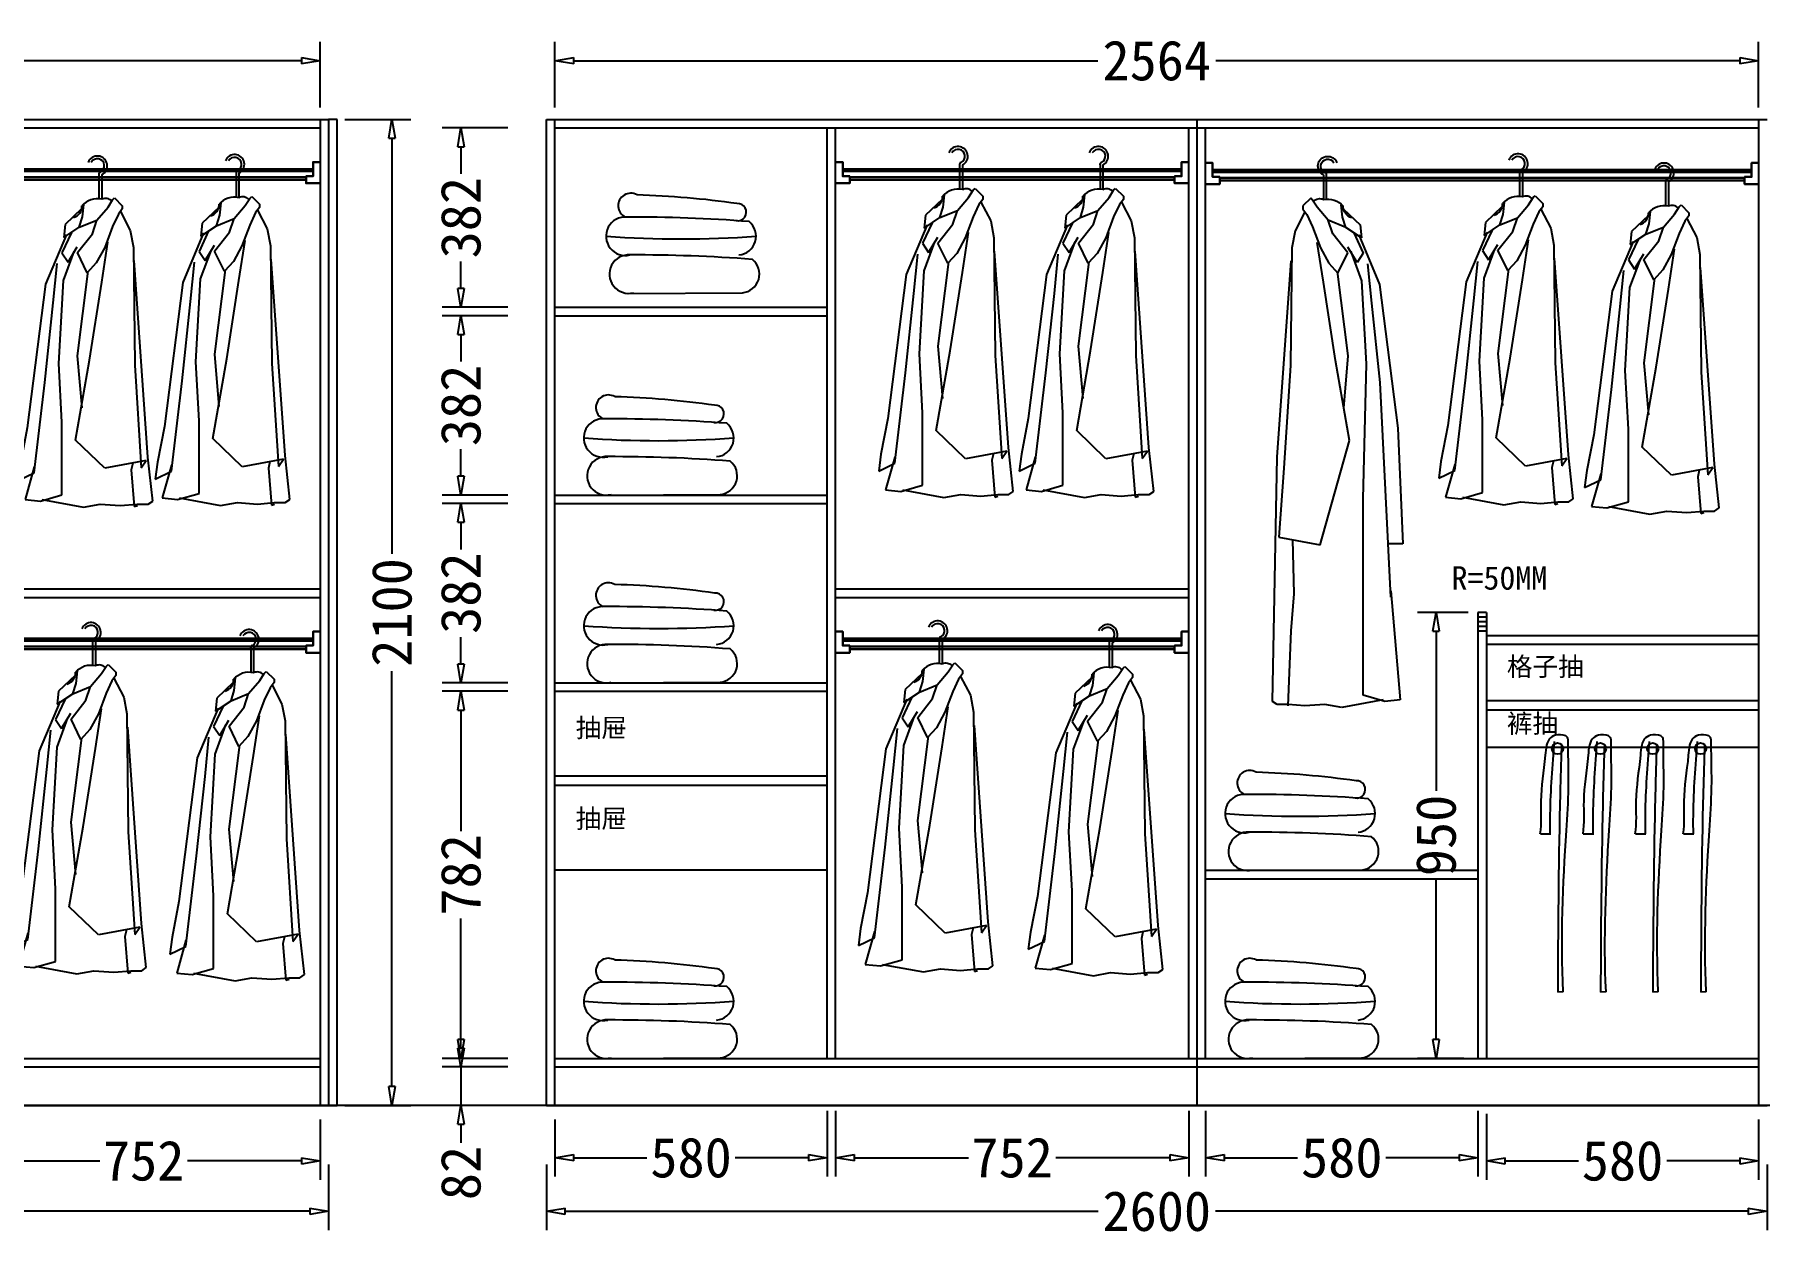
# Model space of a CAD drawing. Header units: millimetres. Extents: x 304407 to 361076, y -1262425 to -1203358.
# Drawn here: x 333743 to 337418, y -1242482 to -1239920 of the extents above; entities that cross this region are included whole.
import ezdxf

# ---------------------------------------------------------------- set-up
doc = ezdxf.new("R2010")
doc.units = ezdxf.units.MM
doc.header["$LTSCALE"] = 20
doc.layers.get('Defpoints').update_dxf_attribs({"color": 250})
for name, color, linetype in [('4', 1, 'Continuous'), ('6', 6, 'Continuous'), ('8', 8, 'Continuous'), ('LAYER10', 11, 'Continuous'), ('LAYER8', 11, 'Continuous'), ('图层3', 4, 'Continuous'), ('墙体', 40, 'Continuous')]:
    doc.layers.add(name, color=color, linetype=linetype)
doc.styles.get("Standard").update_dxf_attribs({"font": 'SimSun.ttf', "height": 85})
doc.styles.add('text', font='SimSun.ttf', dxfattribs={"height": 85})
doc.dimstyles.new('周文晶', dxfattribs={"dimtxt": 70, "dimasz": 40, "dimexe": 40, "dimexo": 30, "dimgap": 10, "dimtad": 0, "dimdec": 0, "dimtxsty": 'Standard', "dimblk": 'CLOSEDBLANK', "dimcen": 200, "dimclrd": 256, "dimclre": 256, "dimadec": 0, "dimazin": 0, "dimtfac": 1, "dimtdec": 0, "dimtmove": 0, "dimatfit": 3, "dimldrblk": 'CLOSEDBLANK', "dimfxl": 100, "dimfxlon": 1, "dimarcsym": 0})

# ---------------------------------------------------------------- blocks, each defined once
blk = doc.blocks.new('_ClosedBlank')
at = {"color": 0, "linetype": 'ByBlock', "lineweight": -2}
for p, q in [((-1, 0.167), (0, 0)), ((-1, 0.167), (-1, -0.167)), ((0, 0), (-1, -0.167))]:
    blk.add_line(p, q, dxfattribs=at)
blk = doc.blocks.new('*D1699')
at = {"lineweight": -2, "transparency": 16777216}
for p, q in [((334851.9, -1242230.9), (334851.9, -1242352.5)), ((335431.9, -1242212.5), (335431.9, -1242352.5)), ((334891.9, -1242312.5), (335047.9, -1242312.5)), ((335391.9, -1242312.5), (335236, -1242312.5))]:
    blk.add_line(p, q, dxfattribs=at)
at = {"layer": 'Defpoints', "color": 0, "transparency": 16777216}
for p in [(335431.9, -1242100.9), (334851.9, -1242200.9), (335431.9, -1242312.5)]:
    blk.add_point(p, dxfattribs=at)
at = {"lineweight": -2, "transparency": 16777216, "xscale": 40, "yscale": 40, "zscale": 40, "rotation": 180}
blk.add_blockref('_ClosedBlank', (334851.9, -1242312.5), dxfattribs=at)
at = {"lineweight": -2, "transparency": 16777216, "xscale": 40, "yscale": 40, "zscale": 40}
blk.add_blockref('_ClosedBlank', (335431.9, -1242312.5), dxfattribs=at)
at = {"color": 0, "transparency": 16777216, "insert": (335141.9, -1242312.5), "char_height": 85, "attachment_point": 5}
blk.add_mtext('580', dxfattribs=at)
blk = doc.blocks.new('*D1700')
at = {"lineweight": -2, "transparency": 16777216}
for p, q in [((336237.9, -1242212.5), (336237.9, -1242352.5)), ((336817.9, -1242212.5), (336817.9, -1242352.5)), ((336277.9, -1242312.5), (336433.9, -1242312.5)), ((336777.9, -1242312.5), (336622, -1242312.5))]:
    blk.add_line(p, q, dxfattribs=at)
at = {"layer": 'Defpoints', "color": 0, "transparency": 16777216}
for p in [(336237.9, -1240118.9), (336817.9, -1242100.9), (336817.9, -1242312.5)]:
    blk.add_point(p, dxfattribs=at)
at = {"lineweight": -2, "transparency": 16777216, "xscale": 40, "yscale": 40, "zscale": 40, "rotation": 180}
blk.add_blockref('_ClosedBlank', (336237.9, -1242312.5), dxfattribs=at)
at = {"lineweight": -2, "transparency": 16777216, "xscale": 40, "yscale": 40, "zscale": 40}
blk.add_blockref('_ClosedBlank', (336817.9, -1242312.5), dxfattribs=at)
at = {"color": 0, "transparency": 16777216, "insert": (336527.9, -1242312.5), "char_height": 85, "attachment_point": 5}
blk.add_mtext('580', dxfattribs=at)
blk = doc.blocks.new('*D1701')
at = {"lineweight": -2, "transparency": 16777216}
for p, q in [((334851.9, -1240075.6), (334851.9, -1239935.6)), ((337415.9, -1240075.6), (337415.9, -1239935.6)), ((334891.9, -1239975.6), (336008.2, -1239975.6)), ((337375.9, -1239975.6), (336259.6, -1239975.6))]:
    blk.add_line(p, q, dxfattribs=at)
at = {"layer": 'Defpoints', "color": 0, "transparency": 16777216}
for p in [(337415.9, -1239975.6), (334851.9, -1240118.9), (337415.9, -1240118.9)]:
    blk.add_point(p, dxfattribs=at)
at = {"lineweight": -2, "transparency": 16777216, "xscale": 40, "yscale": 40, "zscale": 40, "rotation": 180}
blk.add_blockref('_ClosedBlank', (334851.9, -1239975.6), dxfattribs=at)
at = {"lineweight": -2, "transparency": 16777216, "xscale": 40, "yscale": 40, "zscale": 40}
blk.add_blockref('_ClosedBlank', (337415.9, -1239975.6), dxfattribs=at)
at = {"color": 0, "transparency": 16777216, "insert": (336133.9, -1239975.6), "char_height": 85, "attachment_point": 5}
blk.add_mtext('2564', dxfattribs=at)
blk = doc.blocks.new('*D1702')
at = {"lineweight": -2, "transparency": 16777216}
for p, q in [((334833.9, -1242326.6), (334833.9, -1242466.6)), ((337433.9, -1242326.6), (337433.9, -1242466.6)), ((334873.9, -1242426.6), (336009.2, -1242426.6)), ((337393.9, -1242426.6), (336258.7, -1242426.6))]:
    blk.add_line(p, q, dxfattribs=at)
at = {"layer": 'Defpoints', "color": 0, "transparency": 16777216}
for p in [(334833.9, -1242200.9), (337433.9, -1242200.9), (337433.9, -1242426.6)]:
    blk.add_point(p, dxfattribs=at)
at = {"lineweight": -2, "transparency": 16777216, "xscale": 40, "yscale": 40, "zscale": 40, "rotation": 180}
blk.add_blockref('_ClosedBlank', (334833.9, -1242426.6), dxfattribs=at)
at = {"lineweight": -2, "transparency": 16777216, "xscale": 40, "yscale": 40, "zscale": 40}
blk.add_blockref('_ClosedBlank', (337433.9, -1242426.6), dxfattribs=at)
at = {"color": 0, "transparency": 16777216, "insert": (336133.9, -1242426.6), "char_height": 85, "attachment_point": 5}
blk.add_mtext('2600', dxfattribs=at)
blk = doc.blocks.new('*D1704')
at = {"lineweight": -2, "transparency": 16777216}
for p, q in [((336796.9, -1241150.9), (336688.9, -1241150.9)), ((336728.9, -1241190.9), (336728.9, -1241530.9)), ((336728.9, -1242060.9), (336728.9, -1241720.9)), ((336787.9, -1242100.9), (336688.9, -1242100.9))]:
    blk.add_line(p, q, dxfattribs=at)
at = {"layer": 'Defpoints', "color": 0, "transparency": 16777216}
for p in [(336826.9, -1241150.9), (336728.9, -1242100.9), (336817.9, -1242100.9)]:
    blk.add_point(p, dxfattribs=at)
at = {"lineweight": -2, "transparency": 16777216, "xscale": 40, "yscale": 40, "zscale": 40}
for p, rotation in [((336728.9, -1241150.9), 90), ((336728.9, -1242100.9), 270)]:
    blk.add_blockref('_ClosedBlank', p, dxfattribs=dict(at, rotation=rotation))
at = {"color": 0, "transparency": 16777216, "insert": (336728.9, -1241625.9), "char_height": 85, "attachment_point": 5, "rotation": 90}
blk.add_mtext('950', dxfattribs=at)
blk = doc.blocks.new('*D1705')
at = {"lineweight": -2, "transparency": 16777216}
for p, q in [((336835.9, -1242219.2), (336835.9, -1242359.2)), ((337415.9, -1242230.9), (337415.9, -1242359.2)), ((336875.9, -1242319.2), (337031.9, -1242319.2)), ((337375.9, -1242319.2), (337220, -1242319.2))]:
    blk.add_line(p, q, dxfattribs=at)
at = {"layer": 'Defpoints', "color": 0, "transparency": 16777216}
for p in [(336835.9, -1242100.9), (337415.9, -1242200.9), (337415.9, -1242319.2)]:
    blk.add_point(p, dxfattribs=at)
at = {"lineweight": -2, "transparency": 16777216, "xscale": 40, "yscale": 40, "zscale": 40, "rotation": 180}
blk.add_blockref('_ClosedBlank', (336835.9, -1242319.2), dxfattribs=at)
at = {"lineweight": -2, "transparency": 16777216, "xscale": 40, "yscale": 40, "zscale": 40}
blk.add_blockref('_ClosedBlank', (337415.9, -1242319.2), dxfattribs=at)
at = {"color": 0, "transparency": 16777216, "insert": (337125.9, -1242319.2), "char_height": 85, "attachment_point": 5}
blk.add_mtext('580', dxfattribs=at)
blk = doc.blocks.new('*D1706')
at = {"lineweight": -2, "transparency": 16777216}
for p, q in [((334651.7, -1242078.9), (334651.7, -1242038.9)), ((334751.7, -1242118.9), (334611.7, -1242118.9)), ((334651.7, -1242118.9), (334651.7, -1242200.9)), ((334751.7, -1242200.9), (334611.7, -1242200.9)), ((334651.7, -1242240.9), (334651.7, -1242280.9))]:
    blk.add_line(p, q, dxfattribs=at)
at = {"layer": 'Defpoints', "color": 0, "transparency": 16777216}
for p in [(334651.7, -1242118.9), (334851.9, -1242118.9), (334833.9, -1242200.9)]:
    blk.add_point(p, dxfattribs=at)
at = {"lineweight": -2, "transparency": 16777216, "xscale": 40, "yscale": 40, "zscale": 40}
for p, rotation in [((334651.7, -1242118.9), 270), ((334651.7, -1242200.9), 90)]:
    blk.add_blockref('_ClosedBlank', p, dxfattribs=dict(at, rotation=rotation))
at = {"color": 0, "transparency": 16777216, "insert": (334651.7, -1242345), "char_height": 85, "attachment_point": 5, "rotation": 90}
blk.add_mtext('82', dxfattribs=at)
blk = doc.blocks.new('*D1707')
at = {"lineweight": -2, "transparency": 16777216}
for p, q in [((334751.7, -1241318.9), (334611.7, -1241318.9)), ((334651.7, -1241358.9), (334651.7, -1241616.8)), ((334651.7, -1242060.9), (334651.7, -1241803.1)), ((334751.7, -1242100.9), (334611.7, -1242100.9))]:
    blk.add_line(p, q, dxfattribs=at)
at = {"layer": 'Defpoints', "color": 0, "transparency": 16777216}
for p in [(334651.7, -1241318.9), (334851.9, -1241318.9), (334851.9, -1242100.9)]:
    blk.add_point(p, dxfattribs=at)
at = {"lineweight": -2, "transparency": 16777216, "xscale": 40, "yscale": 40, "zscale": 40}
for p, rotation in [((334651.7, -1241318.9), 90), ((334651.7, -1242100.9), 270)]:
    blk.add_blockref('_ClosedBlank', p, dxfattribs=dict(at, rotation=rotation))
at = {"color": 0, "transparency": 16777216, "insert": (334651.7, -1241709.9), "char_height": 85, "attachment_point": 5, "rotation": 90}
blk.add_mtext('782', dxfattribs=at)
blk = doc.blocks.new('*D1708')
at = {"lineweight": -2, "transparency": 16777216}
for p, q in [((334751.7, -1240918.9), (334611.7, -1240918.9)), ((334651.7, -1240958.9), (334651.7, -1241016.6)), ((334651.7, -1241260.9), (334651.7, -1241203.3)), ((334751.7, -1241300.9), (334611.7, -1241300.9))]:
    blk.add_line(p, q, dxfattribs=at)
at = {"layer": 'Defpoints', "color": 0, "transparency": 16777216}
for p in [(334651.7, -1240918.9), (334851.9, -1240918.9), (334851.9, -1241300.9)]:
    blk.add_point(p, dxfattribs=at)
at = {"lineweight": -2, "transparency": 16777216, "xscale": 40, "yscale": 40, "zscale": 40}
for p, rotation in [((334651.7, -1240918.9), 90), ((334651.7, -1241300.9), 270)]:
    blk.add_blockref('_ClosedBlank', p, dxfattribs=dict(at, rotation=rotation))
at = {"color": 0, "transparency": 16777216, "insert": (334651.7, -1241109.9), "char_height": 85, "attachment_point": 5, "rotation": 90}
blk.add_mtext('382', dxfattribs=at)
blk = doc.blocks.new('*D1709')
at = {"lineweight": -2, "transparency": 16777216}
for p, q in [((334751.7, -1240518.9), (334611.7, -1240518.9)), ((334651.7, -1240558.9), (334651.7, -1240616.6)), ((334651.7, -1240860.9), (334651.7, -1240803.3)), ((334751.7, -1240900.9), (334611.7, -1240900.9))]:
    blk.add_line(p, q, dxfattribs=at)
at = {"layer": 'Defpoints', "color": 0, "transparency": 16777216}
for p in [(334651.7, -1240518.9), (334851.9, -1240518.9), (334851.9, -1240900.9)]:
    blk.add_point(p, dxfattribs=at)
at = {"lineweight": -2, "transparency": 16777216, "xscale": 40, "yscale": 40, "zscale": 40}
for p, rotation in [((334651.7, -1240518.9), 90), ((334651.7, -1240900.9), 270)]:
    blk.add_blockref('_ClosedBlank', p, dxfattribs=dict(at, rotation=rotation))
at = {"color": 0, "transparency": 16777216, "insert": (334651.7, -1240709.9), "char_height": 85, "attachment_point": 5, "rotation": 90}
blk.add_mtext('382', dxfattribs=at)
blk = doc.blocks.new('*D1710')
at = {"lineweight": -2, "transparency": 16777216}
for p, q in [((334751.7, -1240118.9), (334611.7, -1240118.9)), ((334651.7, -1240158.9), (334651.7, -1240216.6)), ((334651.7, -1240460.9), (334651.7, -1240403.3)), ((334751.7, -1240500.9), (334611.7, -1240500.9))]:
    blk.add_line(p, q, dxfattribs=at)
at = {"layer": 'Defpoints', "color": 0, "transparency": 16777216}
for p in [(334651.7, -1240118.9), (334851.9, -1240118.9), (334851.9, -1240500.9)]:
    blk.add_point(p, dxfattribs=at)
at = {"lineweight": -2, "transparency": 16777216, "xscale": 40, "yscale": 40, "zscale": 40}
for p, rotation in [((334651.7, -1240118.9), 90), ((334651.7, -1240500.9), 270)]:
    blk.add_blockref('_ClosedBlank', p, dxfattribs=dict(at, rotation=rotation))
at = {"color": 0, "transparency": 16777216, "insert": (334651.7, -1240309.9), "char_height": 85, "attachment_point": 5, "rotation": 90}
blk.add_mtext('382', dxfattribs=at)
blk = doc.blocks.new('*D1711')
at = {"lineweight": -2, "transparency": 16777216}
for p, q in [((335449.9, -1242212.5), (335449.9, -1242352.5)), ((336201.9, -1242212.5), (336201.9, -1242352.5)), ((335489.9, -1242312.5), (335732.8, -1242312.5)), ((336161.9, -1242312.5), (335919, -1242312.5))]:
    blk.add_line(p, q, dxfattribs=at)
at = {"layer": 'Defpoints', "color": 0, "transparency": 16777216}
for p in [(335449.9, -1242100.9), (336201.9, -1242100.9), (336201.9, -1242312.5)]:
    blk.add_point(p, dxfattribs=at)
at = {"lineweight": -2, "transparency": 16777216, "xscale": 40, "yscale": 40, "zscale": 40, "rotation": 180}
blk.add_blockref('_ClosedBlank', (335449.9, -1242312.5), dxfattribs=at)
at = {"lineweight": -2, "transparency": 16777216, "xscale": 40, "yscale": 40, "zscale": 40}
blk.add_blockref('_ClosedBlank', (336201.9, -1242312.5), dxfattribs=at)
at = {"color": 0, "transparency": 16777216, "insert": (335825.9, -1242312.5), "char_height": 85, "attachment_point": 5}
blk.add_mtext('752', dxfattribs=at)
blk = doc.blocks.new('*D1727')
at = {"lineweight": -2, "transparency": 16777216}
for p, q in [((331787.9, -1240075.6), (331787.9, -1239935.6)), ((334351.9, -1240075.6), (334351.9, -1239935.6)), ((331827.9, -1239975.6), (332944.2, -1239975.6)), ((334311.9, -1239975.6), (333195.6, -1239975.6))]:
    blk.add_line(p, q, dxfattribs=at)
at = {"layer": 'Defpoints', "color": 0, "transparency": 16777216}
for p in [(334351.9, -1239975.6), (331787.9, -1240118.9), (334351.9, -1240118.9)]:
    blk.add_point(p, dxfattribs=at)
at = {"lineweight": -2, "transparency": 16777216, "xscale": 40, "yscale": 40, "zscale": 40, "rotation": 180}
blk.add_blockref('_ClosedBlank', (331787.9, -1239975.6), dxfattribs=at)
at = {"lineweight": -2, "transparency": 16777216, "xscale": 40, "yscale": 40, "zscale": 40}
blk.add_blockref('_ClosedBlank', (334351.9, -1239975.6), dxfattribs=at)
at = {"color": 0, "transparency": 16777216, "insert": (333069.9, -1239975.6), "char_height": 85, "attachment_point": 5}
blk.add_mtext('2564', dxfattribs=at)
blk = doc.blocks.new('*D1728')
at = {"lineweight": -2, "transparency": 16777216}
for p, q in [((331769.9, -1242326.6), (331769.9, -1242466.6)), ((334369.9, -1242326.6), (334369.9, -1242466.6)), ((331809.9, -1242426.6), (332945.1, -1242426.6)), ((334329.9, -1242426.6), (333194.6, -1242426.6))]:
    blk.add_line(p, q, dxfattribs=at)
at = {"layer": 'Defpoints', "color": 0, "transparency": 16777216}
for p in [(331769.9, -1242200.9), (334369.9, -1242200.9), (334369.9, -1242426.6)]:
    blk.add_point(p, dxfattribs=at)
at = {"lineweight": -2, "transparency": 16777216, "xscale": 40, "yscale": 40, "zscale": 40, "rotation": 180}
blk.add_blockref('_ClosedBlank', (331769.9, -1242426.6), dxfattribs=at)
at = {"lineweight": -2, "transparency": 16777216, "xscale": 40, "yscale": 40, "zscale": 40}
blk.add_blockref('_ClosedBlank', (334369.9, -1242426.6), dxfattribs=at)
at = {"color": 0, "transparency": 16777216, "insert": (333069.9, -1242426.6), "char_height": 85, "attachment_point": 5}
blk.add_mtext('2600', dxfattribs=at)
blk = doc.blocks.new('*D1734')
at = {"lineweight": -2, "transparency": 16777216}
for p, q in [((334404.8, -1240100.9), (334544.8, -1240100.9)), ((334504.8, -1240140.9), (334504.8, -1241026.2)), ((334504.8, -1242160.9), (334504.8, -1241275.7)), ((334404.8, -1242200.9), (334544.8, -1242200.9))]:
    blk.add_line(p, q, dxfattribs=at)
at = {"layer": 'Defpoints', "color": 0, "transparency": 16777216}
for p in [(334369.9, -1240100.9), (334504.8, -1240100.9), (334369.9, -1242200.9)]:
    blk.add_point(p, dxfattribs=at)
at = {"lineweight": -2, "transparency": 16777216, "xscale": 40, "yscale": 40, "zscale": 40}
for p, rotation in [((334504.8, -1240100.9), 90), ((334504.8, -1242200.9), 270)]:
    blk.add_blockref('_ClosedBlank', p, dxfattribs=dict(at, rotation=rotation))
at = {"color": 0, "transparency": 16777216, "insert": (334504.8, -1241150.9), "char_height": 85, "attachment_point": 5, "rotation": 90}
blk.add_mtext('2100', dxfattribs=at)
blk = doc.blocks.new('*D1735')
at = {"lineweight": -2, "transparency": 16777216}
for p, q in [((333599.9, -1242219.2), (333599.9, -1242359.2)), ((334351.9, -1242230.9), (334351.9, -1242359.2)), ((333639.9, -1242319.2), (333882.8, -1242319.2)), ((334311.9, -1242319.2), (334069, -1242319.2))]:
    blk.add_line(p, q, dxfattribs=at)
at = {"layer": 'Defpoints', "color": 0, "transparency": 16777216}
for p in [(333599.9, -1242100.9), (334351.9, -1242200.9), (334351.9, -1242319.2)]:
    blk.add_point(p, dxfattribs=at)
at = {"lineweight": -2, "transparency": 16777216, "xscale": 40, "yscale": 40, "zscale": 40, "rotation": 180}
blk.add_blockref('_ClosedBlank', (333599.9, -1242319.2), dxfattribs=at)
at = {"lineweight": -2, "transparency": 16777216, "xscale": 40, "yscale": 40, "zscale": 40}
blk.add_blockref('_ClosedBlank', (334351.9, -1242319.2), dxfattribs=at)
at = {"color": 0, "transparency": 16777216, "insert": (333975.9, -1242319.2), "char_height": 85, "attachment_point": 5}
blk.add_mtext('752', dxfattribs=at)
blk = doc.blocks.new('A$C1C5764E0')
at = {"layer": '8'}
for p, q in [((172.3, 708.4), (172.3, 657.4)), ((178.3, 708.4), (178.3, 657.4)), ((135.3, 635.3), (99.9, 601.9)), ((137.4, 618.5), (140.1, 644.9)), ((167.9, 611.6), (191.5, 639.3)), ((191.5, 639.3), (201.2, 654.6)), ((201.2, 654.6), (205.3, 658.7)), ((205.3, 658.7), (222, 642.1)), ((222, 635.2), (213.6, 624.1)), ((217.8, 629.6), (238.6, 589.4)), ((222, 642.1), (222, 635.2)), ((99.9, 601.9), (97.1, 574.2)), ((97.1, 574.2), (130.4, 596.4)), ((130.4, 596.4), (137.4, 618.5)), ((130.4, 596.4), (167.9, 611.6)), ((158.2, 582.5), (167.9, 611.6)), ((201.2, 597.8), (184.5, 553.4)), ((213.6, 624.1), (201.2, 597.8)), ((238.6, 589.4), (245.5, 553.4)), ((103, 580.9), (58.4, 475.1)), ((113.7, 585.2), (93.2, 541.7)), ((106.3, 522.1), (125.9, 554.7)), ((126.3, 542.3), (158.2, 582.5)), ((184.5, 553.4), (166.5, 520.1)), ((178.3, 479.5), (191.3, 564.6)), ((245.5, 553.4), (248.3, 302.5)), ((75, 435), (83.4, 518.8)), ((93.2, 541.7), (106.3, 522.1)), ((96.5, 482.8), (119.4, 544.9)), ((147.1, 499.3), (126.3, 542.3)), ((166.5, 520.1), (147.1, 499.3)), ((276.4, 106.8), (247, 525.3)), ((86.6, 306.3), (96.5, 482.8)), ((148.8, 502.4), (125.9, 322.6)), ((152.1, 312.8), (178.3, 479.5)), ((58.4, 475.1), (19.5, 168.8)), ((57, 265.8), (75, 435)), ((93.2, 180.9), (86.6, 306.3)), ((122.6, 142.8), (152.1, 312.8)), ((125.9, 322.6), (135.7, 211.4)), ((248.3, 302.5), (262.2, 83.5)), ((34.3, 73.1), (57, 265.8)), ((19.5, 168.8), (4.8, 92.7)), ((93.2, 26.2), (93.2, 180.9)), ((184.8, 82.8), (122.6, 142.8)), ((4.8, 92.7), (0, 56.7)), ((34.3, 86.2), (14.7, 16.3)), ((273.1, 99.1), (184.8, 82.8)), ((244.2, 93.8), (240.9, 79.6)), ((240.9, 79.6), (247.4, 1.1)), ((262.2, 83.5), (273.1, 99.1)), ((286.7, 13.1), (276.4, 106.8)), ((0, 56.7), (34.3, 73.1)), ((14.7, 16.3), (47.4, 13.1)), ((47.4, 13.1), (93.2, 26.2)), ((50.7, 16.3), (139, 0)), ((139, 0), (175, 6.5)), ((175, 6.5), (217.5, 3.3)), ((217.5, 3.3), (253.5, 6.5)), ((247.4, 1.1), (254, 3.3)), ((253.5, 6.5), (276.9, 6.5)), ((276.9, 6.5), (286.7, 13.1))]:
    blk.add_line(p, q, dxfattribs=at)
for centre, radius, start, end in [((168.9, 727.1), 20.9, 296.6338, 159.5285), ((168.9, 727.1), 14.9, 296.6338, 150.6175), ((175.9, 709.9), 3.91, 94.6712, 201.9626), ((110.9, 641.2), 25.1, 286.2636, 2.0248), ((168.9, 613.1), 43.9, 77.6993, 138.5966), ((186.2, 639.8), 18, 42.48, 116.3392)]:
    blk.add_arc(centre, radius, start, end, dxfattribs=at)
blk = doc.blocks.new('A$C4F477F88')
at = {"layer": 'LAYER10'}
blk.add_blockref('A$C1C5764E0', (0, 0), dxfattribs=at)
blk = doc.blocks.new('A$C5E603B19')
at = {"layer": 'LAYER8'}
blk.add_blockref('A$C4F477F88', (0, 0), dxfattribs=at)
blk = doc.blocks.new('A$C1B0A679D')
at = {"layer": '图层3'}
blk.add_blockref('A$C5E603B19', (0, 0), dxfattribs=at)
blk = doc.blocks.new('A$C52EB379C')
at = {"layer": '8'}
for p, q in [((163.3, 1134.6), (163.3, 1083.5)), ((169.3, 1134.6), (169.3, 1083.5)), ((128.4, 1044.7), (131.2, 1071)), ((182.5, 1065.5), (192.3, 1080.7)), ((192.3, 1080.7), (196.4, 1084.9)), ((196.4, 1084.9), (213.1, 1068.3)), ((213.1, 1068.3), (213.1, 1061.3)), ((126.4, 1061.5), (91, 1028.1)), ((121.5, 1022.5), (128.4, 1044.7)), ((121.5, 1022.5), (159, 1037.8)), ((149.3, 1008.7), (159, 1037.8)), ((159, 1037.8), (182.5, 1065.5)), ((204.7, 1050.2), (192.3, 1023.9)), ((213.1, 1061.3), (204.7, 1050.2)), ((208.9, 1055.8), (229.7, 1015.6)), ((94.1, 1007.1), (49.5, 901.3)), ((104.8, 1011.4), (84.3, 967.8)), ((91, 1028.1), (88.2, 1000.3)), ((88.2, 1000.3), (121.5, 1022.5)), ((117.4, 968.5), (149.3, 1008.7)), ((192.3, 1023.9), (175.6, 979.5)), ((229.7, 1015.6), (236.6, 979.5)), ((84.3, 967.8), (97.4, 948.2)), ((87.6, 909), (110.5, 971.1)), ((97.4, 948.2), (117, 980.9)), ((138.2, 925.5), (117.4, 968.5)), ((175.6, 979.5), (157.6, 946.3)), ((169.3, 905.7), (182.4, 990.7)), ((236.6, 979.5), (239.4, 728.7)), ((66.1, 861.1), (74.5, 944.9)), ((139.9, 928.6), (117, 748.8)), ((157.6, 946.3), (138.2, 925.5)), ((267.5, 533), (238.1, 951.5)), ((49.5, 901.3), (10.6, 595)), ((77.7, 732.4), (87.6, 909)), ((143.2, 738.9), (169.3, 905.7)), ((48.1, 692), (66.1, 861.1)), ((113.7, 568.9), (143.2, 738.9)), ((117, 748.8), (126.8, 637.6)), ((84.3, 444.7), (77.7, 732.4)), ((239.4, 728.7), (253.3, 509.7)), ((25.4, 235.4), (48.1, 692)), ((10.6, 595), (0, 349)), ((175.9, 346.6), (113.7, 568.9)), ((277.8, 13.1), (267.5, 533)), ((253.3, 509.7), (264.2, 362.9)), ((84.3, 26.2), (84.3, 444.7)), ((0, 349), (31, 349)), ((264.2, 362.9), (175.9, 346.6)), ((235.3, 357.6), (232, 242)), ((25.4, 248.5), (5.8, 16.3)), ((232, 242), (238.5, 163.5)), ((238.5, 163.5), (245.1, 3.3)), ((5.8, 16.3), (38.5, 13.1)), ((38.5, 13.1), (84.3, 26.2)), ((41.7, 16.3), (130.1, 0)), ((130.1, 0), (166.1, 6.5)), ((166.1, 6.5), (208.6, 3.3)), ((208.6, 3.3), (244.6, 6.5)), ((244.6, 6.5), (268, 6.5)), ((268, 6.5), (277.8, 13.1))]:
    blk.add_line(p, q, dxfattribs=at)
for centre, radius, start, end in [((160, 1153.2), 20.9, 296.6338, 159.5285), ((160, 1153.2), 14.9, 296.6338, 150.6175), ((167, 1136), 3.91, 94.6712, 201.9626), ((102, 1067.4), 25.1, 286.2636, 2.0248), ((160, 1039.2), 43.9, 77.6993, 138.5966), ((177.3, 1066), 18, 42.48, 116.3392)]:
    blk.add_arc(centre, radius, start, end, dxfattribs=at)
blk = doc.blocks.new('A$C05785CA5')
at = {"layer": 'LAYER10'}
blk.add_blockref('A$C52EB379C', (0, 0), dxfattribs=at)
blk = doc.blocks.new('A$C100967EE')
at = {"layer": 'LAYER10'}
blk.add_blockref('A$C05785CA5', (0, 0), dxfattribs=at)
blk = doc.blocks.new('A$C65D30603')
at = {"layer": 'LAYER8'}
blk.add_blockref('A$C100967EE', (0, 0), dxfattribs=at)
blk = doc.blocks.new('A$C50CE712E')
at = {"layer": '图层3'}
blk.add_blockref('A$C65D30603', (0, 0), dxfattribs=at)
blk = doc.blocks.new('A$C11F00F61')
at = {"color": 8}
blk.add_line((48.2, 0), (290.3, 1.2), dxfattribs=at)
at = {"layer": '墙体', "color": 8}
for centre, radius, start, end in [((52.6, 186.6), 26.7, 59.8021, 244.0801), ((9.8, -1698.7), 1909.1, 81.8981, 88.3112), ((280.3, 173), 18.4, 260.1551, 94.4157), ((41, 121.6), 41, 86.0834, 284.0988), ((53.8, -3125.6), 3288.1, 85.6244, 90.1755), ((279.7, 121.7), 40, 274.9406, 51.3165), ((159.2, 2329.1), 2213.2, 265.8756, 274.159), ((48.2, 41), 41, 86.0834, 284.0988), ((61, -3206.2), 3288.1, 85.6244, 90.1755), ((286.9, 41.1), 40, 274.9406, 51.3165)]:
    blk.add_arc(centre, radius, start, end, dxfattribs=at)
blk = doc.blocks.new('A$C3B9601DC')
at = {"layer": '4', "color": 8}
blk.add_line((62, 1.5), (47.4, 0), dxfattribs=at)
for points, knots in [([(62, 1.5), (55.4, 144.3), (62.8, 324.3), (78.7, 548.8), (75.2, 622.1), (75.7, 684.6), (46.8, 686.9), (17.9, 676.1), (12.7, 599.8), (-1.5, 524.3), (4.4, 450.4), (0, 421.8)], [0, 0, 0, 0, 428.516837, 544.203019, 664.137455, 677.621305, 701.749401, 722.125787, 770.743064, 895.133582, 980.731534, 980.731534, 980.731534, 980.731534]), ([(37.8, 667.5), (32.8, 603.2), (26.4, 521.3), (26.8, 439.3), (26.9, 421.8)], [0, 0, 0, 0, 193.394932, 246.046188, 246.046188, 246.046188, 246.046188])]:
    blk.add_open_spline(points, degree=3, knots=knots, dxfattribs=at)
blk.add_spline([(57.6, 658.7), (53.2, 497.8), (47.4, 0)], degree=3, dxfattribs=at)
blk.add_open_spline([(1.4, 421.8), (10.7, 421.8), (19.9, 421.8), (29.2, 421.8)], degree=3, dxfattribs=at)
at = {"layer": '6', "color": 8}
blk.add_circle((47.2, 648.9), 15, dxfattribs=at)
blk = doc.blocks.new('edr334343')
at = {"layer": '6', "color": 8, "xscale": 0.7999999999301508, "yscale": 0.7999999999301508, "zscale": 0.7999999999301508}
for p in [(311012.9, -1202094.7), (311104.2, -1202094.7), (311215.5, -1202094.7), (311317.6, -1202094.7)]:
    blk.add_blockref('A$C3B9601DC', p, dxfattribs=at)

msp = doc.modelspace()

# ---------------------------------------------------------------- linework, layer by layer
for p, q in [((331769.9, -1240100.9), (334369.9, -1240100.9)), ((334351.9, -1240100.9), (334351.9, -1242200.9)), ((334369.9, -1240100.9), (334369.9, -1242200.9)), ((334387.9, -1240100.9), (334369.9, -1240100.9)), ((334387.9, -1242200.9), (334387.9, -1240100.9)), ((334833.9, -1242200.9), (334833.9, -1240100.9)), ((334833.9, -1240100.9), (337433.9, -1240100.9)), ((334851.9, -1242200.9), (334851.9, -1240100.9)), ((336219.9, -1242200.9), (336219.9, -1240100.9)), ((337415.9, -1240100.9), (337415.9, -1242200.9)), ((331787.9, -1240118.9), (334351.9, -1240118.9)), ((334851.9, -1240118.9), (337415.9, -1240118.9)), ((335431.9, -1242100.9), (335431.9, -1240118.9)), ((335449.9, -1242100.9), (335449.9, -1240118.9)), ((336201.9, -1242100.9), (336201.9, -1240118.9)), ((336237.9, -1242100.9), (336237.9, -1240118.9)), ((334851.9, -1240500.9), (335431.9, -1240500.9)), ((334851.9, -1240518.9), (335431.9, -1240518.9)), ((334851.9, -1240900.9), (335431.9, -1240900.9)), ((334851.9, -1240918.9), (335431.9, -1240918.9)), ((333599.9, -1241100.9), (334351.9, -1241100.9)), ((333599.9, -1241118.9), (334351.9, -1241118.9)), ((335449.9, -1241100.9), (336201.9, -1241100.9)), ((335449.9, -1241118.9), (336201.9, -1241118.9)), ((336817.9, -1241150.9), (336817.9, -1242100.9)), ((336835.9, -1241150.9), (336817.9, -1241150.9)), ((336835.9, -1241160.9), (336817.9, -1241160.9)), ((336835.9, -1241170.9), (336817.9, -1241170.9)), ((336835.9, -1241150.9), (336835.9, -1242100.9)), ((336835.9, -1241180.9), (336817.9, -1241180.9)), ((336835.9, -1241190.9), (336817.9, -1241190.9)), ((337415.9, -1241200.9), (336835.9, -1241200.9)), ((337415.9, -1241218.9), (336835.9, -1241218.9)), ((334851.9, -1241300.9), (335431.9, -1241300.9)), ((334851.9, -1241318.9), (335431.9, -1241318.9)), ((337415.9, -1241338.9), (336835.9, -1241338.9)), ((337415.9, -1241358.9), (336835.9, -1241358.9)), ((337415.9, -1241438.9), (336835.9, -1241438.9)), ((334851.9, -1241498.9), (335431.9, -1241498.9)), ((334851.9, -1241518.9), (335431.9, -1241518.9)), ((334851.9, -1241698.9), (335431.9, -1241698.9)), ((336817.9, -1241700.9), (336237.9, -1241700.9)), ((336817.9, -1241718.9), (336237.9, -1241718.9)), ((331787.9, -1242100.9), (334351.9, -1242100.9)), ((331787.9, -1242118.9), (334351.9, -1242118.9)), ((333581.9, -1242100.9), (334251.9, -1242100.9)), ((334851.9, -1242100.9), (337415.9, -1242100.9)), ((334851.9, -1242118.9), (337415.9, -1242118.9)), ((331769.9, -1242200.9), (334369.9, -1242200.9)), ((334369.9, -1242200.9), (334387.9, -1242200.9)), ((334833.9, -1242200.9), (337433.9, -1242200.9))]:
    msp.add_line(p, q)
at = {"color": 8}
msp.add_line((361075.9, -1242200.9), (304407.4, -1242200.9), dxfattribs=at)
msp.add_line((361075.9, -1242200.9), (304407.4, -1242200.9), dxfattribs=at)
at = {"lineweight": 30}
for points in [[(334336.9, -1240206.6), (333614.9, -1240206.6)], [(334336.9, -1240211.2), (333614.9, -1240211.2)], [(334351.9, -1240191.6), (334336.9, -1240191.6), (334336.9, -1240221.6), (334321.9, -1240221.6), (334321.9, -1240236.6), (334351.9, -1240236.6)], [(335449.9, -1240191.6), (335464.9, -1240191.6), (335464.9, -1240221.6), (335479.9, -1240221.6), (335479.9, -1240236.6), (335449.9, -1240236.6)], [(336186.9, -1240206.6), (335464.9, -1240206.6)], [(336186.9, -1240211.2), (335464.9, -1240211.2)], [(336201.9, -1240191.6), (336186.9, -1240191.6), (336186.9, -1240221.6), (336171.9, -1240221.6), (336171.9, -1240236.6), (336201.9, -1240236.6)], [(336237.9, -1240193.3), (336252.9, -1240193.3), (336252.9, -1240223.3), (336267.9, -1240223.3), (336267.9, -1240238.3), (336237.9, -1240238.3)], [(337400.9, -1240208.3), (336252.9, -1240208.3)], [(337400.9, -1240212.8), (336252.9, -1240212.8)], [(337415.9, -1240193.3), (337400.9, -1240193.3), (337400.9, -1240223.3), (337385.9, -1240223.3), (337385.9, -1240238.3), (337415.9, -1240238.3)], [(334321.9, -1240223.6), (333629.9, -1240223.6)], [(334321.9, -1240229.1), (333629.9, -1240229.1)], [(336171.9, -1240223.6), (335479.9, -1240223.6)], [(336171.9, -1240229.1), (335479.9, -1240229.1)], [(337385.9, -1240225.3), (336267.9, -1240225.3)], [(337385.9, -1240230.8), (336267.9, -1240230.8)], [(334336.9, -1241206.6), (333614.9, -1241206.6)], [(334351.9, -1241191.6), (334336.9, -1241191.6), (334336.9, -1241221.6), (334321.9, -1241221.6), (334321.9, -1241236.6), (334351.9, -1241236.6)], [(335449.9, -1241191.6), (335464.9, -1241191.6), (335464.9, -1241221.6), (335479.9, -1241221.6), (335479.9, -1241236.6), (335449.9, -1241236.6)], [(336186.9, -1241206.6), (335464.9, -1241206.6)], [(336201.9, -1241191.6), (336186.9, -1241191.6), (336186.9, -1241221.6), (336171.9, -1241221.6), (336171.9, -1241236.6), (336201.9, -1241236.6)], [(334336.9, -1241211.2), (333614.9, -1241211.2)], [(334321.9, -1241223.6), (333629.9, -1241223.6)], [(334321.9, -1241229.1), (333629.9, -1241229.1)], [(336186.9, -1241211.2), (335464.9, -1241211.2)], [(336171.9, -1241223.6), (335479.9, -1241223.6)], [(336171.9, -1241229.1), (335479.9, -1241229.1)]]:
    msp.add_lwpolyline(points, dxfattribs=at)

# ---------------------------------------------------------------- block references
for name, p in [('A$C1B0A679D', (333708.5, -1240926.6)), ('A$C1B0A679D', (334000.7, -1240923.4)), ('A$C1B0A679D', (335541.6, -1240906.3)), ('A$C1B0A679D', (335840.7, -1240906.3)), ('A$C1B0A679D', (336734.4, -1240921.8)), ('A$C1B0A679D', (337045.3, -1240941.5)), ('A$C11F00F61', (334960.8, -1240471.2)), ('A$C11F00F61', (334913.3, -1240900.9)), ('A$C11F00F61', (334913.3, -1241300.9)), ('A$C1B0A679D', (333694.9, -1241920.5)), ('A$C1B0A679D', (335498.3, -1241916.8)), ('A$C1B0A679D', (334031.6, -1241935.4)), ('A$C1B0A679D', (335860.3, -1241924.7)), ('edr334343', (25937, -39865.2)), ('A$C11F00F61', (336279.4, -1241700.9)), ('A$C11F00F61', (334913.3, -1242100.9)), ('A$C11F00F61', (336279.4, -1242100.9))]:
    msp.add_blockref(name, p)
at = {"xscale": -1}
msp.add_blockref('A$C50CE712E', (336658.1, -1241353.4), dxfattribs=at)

# ---------------------------------------------------------------- texts
at = {"attachment_point": 1, "style": 'text'}
for s, insert, char_height, width in [('R=50MM', (336761.7, -1241052.4), 50, 419.038), ('格子抽', (336879.6, -1241246.1), 40, 305.609), ('抽屉', (334896.2, -1241376.6), 40, 305.609), ('裤抽', (336879.6, -1241367.3), 40, 305.609), ('抽屉', (334896.2, -1241570), 40, 305.609)]:
    msp.add_mtext(s, dxfattribs=dict(at, insert=insert, char_height=char_height, width=width))

# ---------------------------------------------------------------- dimensions: what is measured, and where the dimension line sits
for base, p1, p2, picture, middle in [((334351.9, -1239975.6), (331787.9, -1240118.9), (334351.9, -1240118.9), '*D1727', (333069.9, -1239975.6)), ((337415.9, -1239975.6), (334851.9, -1240118.9), (337415.9, -1240118.9), '*D1701', (336133.9, -1239975.6)), ((336817.9, -1242312.5), (336237.9, -1240118.9), (336817.9, -1242100.9), '*D1700', (336527.9, -1242312.5)), ((334351.9, -1242319.2), (333599.9, -1242100.9), (334351.9, -1242200.9), '*D1735', (333975.9, -1242319.2)), ((335431.9, -1242312.5), (334851.9, -1242200.9), (335431.9, -1242100.9), '*D1699', (335141.9, -1242312.5)), ((336201.9, -1242312.5), (335449.9, -1242100.9), (336201.9, -1242100.9), '*D1711', (335825.9, -1242312.5)), ((337415.9, -1242319.2), (336835.9, -1242100.9), (337415.9, -1242200.9), '*D1705', (337125.9, -1242319.2)), ((334369.9, -1242426.6), (331769.9, -1242200.9), (334369.9, -1242200.9), '*D1728', (333069.9, -1242426.6)), ((337433.9, -1242426.6), (334833.9, -1242200.9), (337433.9, -1242200.9), '*D1702', (336133.9, -1242426.6))]:
    dim = msp.add_linear_dim(base=base, p1=p1, p2=p2, dimstyle='周文晶')
    dim.commit()
    dim.dimension.update_dxf_attribs({"geometry": picture, "text_midpoint": middle})
for base, p1, p2, angle, picture, middle in [((334504.8, -1240100.9), (334369.9, -1242200.9), (334369.9, -1240100.9), 90, '*D1734', (334504.8, -1241150.9)), ((334651.7, -1240118.9), (334851.9, -1240500.9), (334851.9, -1240118.9), 270, '*D1710', (334651.7, -1240309.9)), ((334651.7, -1240518.9), (334851.9, -1240900.9), (334851.9, -1240518.9), 270, '*D1709', (334651.7, -1240709.9)), ((334651.7, -1240918.9), (334851.9, -1241300.9), (334851.9, -1240918.9), 270, '*D1708', (334651.7, -1241109.9)), ((336728.9, -1242100.9), (336826.9, -1241150.9), (336817.9, -1242100.9), 90, '*D1704', (336728.9, -1241625.9)), ((334651.7, -1241318.9), (334851.9, -1242100.9), (334851.9, -1241318.9), 270, '*D1707', (334651.7, -1241709.9))]:
    dim = msp.add_linear_dim(base=base, p1=p1, p2=p2, angle=angle, dimstyle='周文晶')
    dim.commit()
    dim.dimension.update_dxf_attribs({"geometry": picture, "text_midpoint": middle})
dim = msp.add_linear_dim(base=(334651.7, -1242118.9), p1=(334833.9, -1242200.9), p2=(334851.9, -1242118.9), angle=270, dimstyle='周文晶')
dim.commit()
dim.dimension.update_dxf_attribs({"geometry": '*D1706', "text_midpoint": (334651.7, -1242345), "dimtype": 128})

doc.saveas('drawing.dxf')
